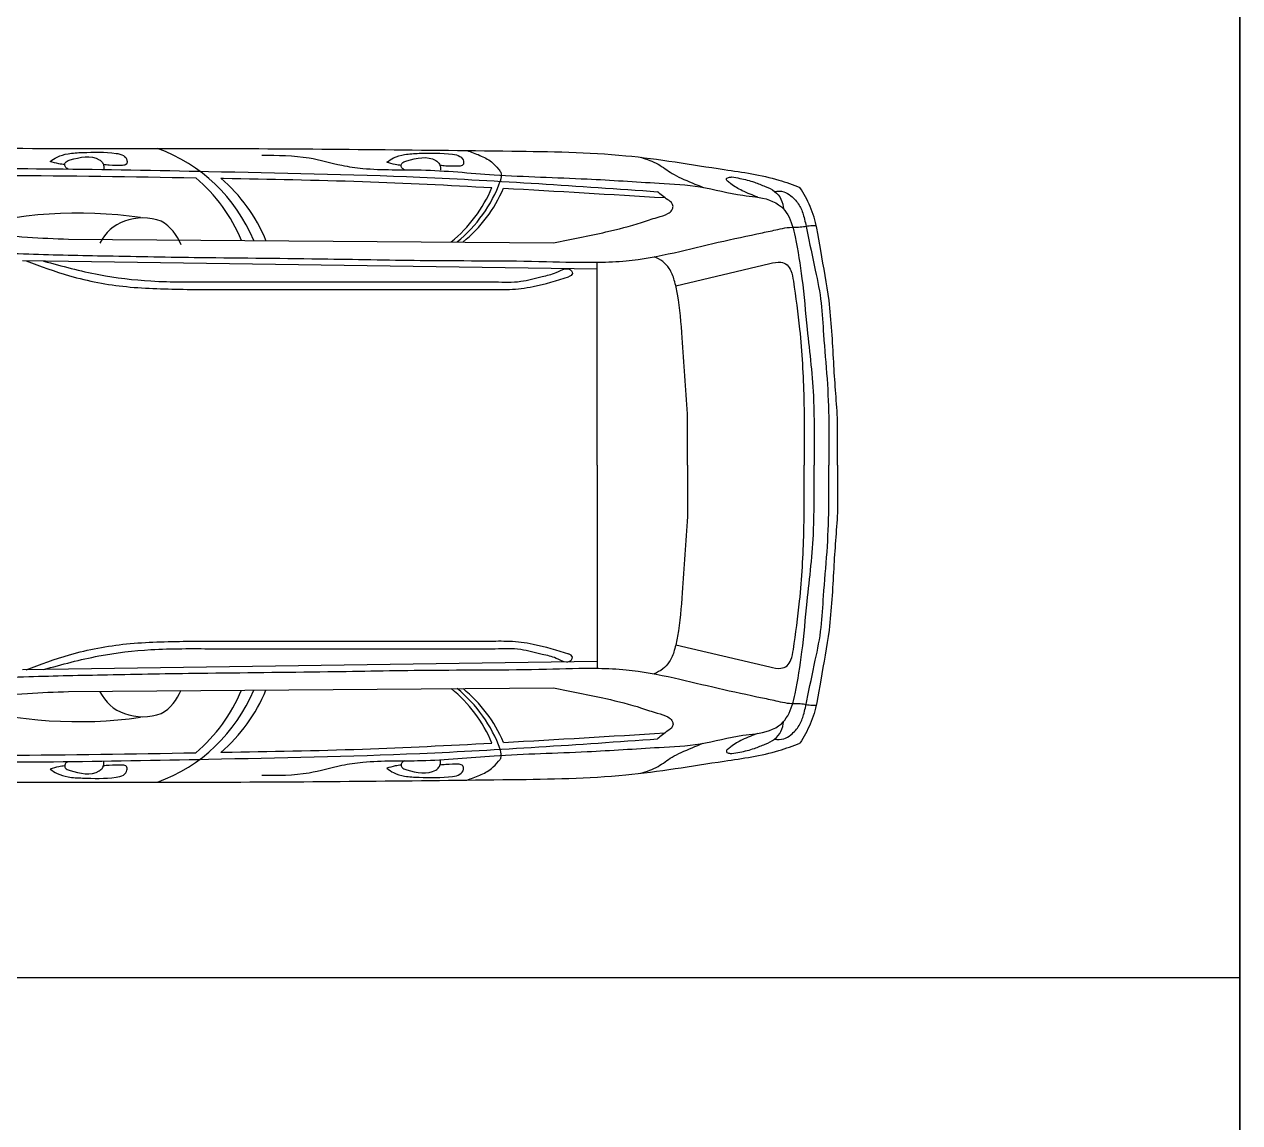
# Model space of a CAD drawing. Header units: millimetres. Extents: x 2646 to 50990, y 12226 to 40347.
# Drawn here: x 47417 to 50990, y 24234 to 27462 of the extents above; entities that cross this region are included whole.
import ezdxf

# ---------------------------------------------------------------- set-up
doc = ezdxf.new("R2010")
doc.units = ezdxf.units.MM
doc.layers.add('www.cad-blocks.net', color=7, linetype='Continuous')

# ---------------------------------------------------------------- blocks, each defined once
blk = doc.blocks.new('A$C60F851DE')
for p, q in [((2.261, 1.7512), (0.8352, 1.7407)), ((0.7065, 1.6626), (2.3959, 1.6874)), ((0.7065, 1.0864), (0.7065, 1.6831)), ((0.4756, 1.6142), (0.199, 1.679)), ((1.837, 1.6256), (1.0062, 1.6256)), ((1.9125, 1.6035), (1.0287, 1.6035)), ((0, 1.0864), (0, 1.2257)), ((0.0691, 1.2154), (0.0691, 1.0864)), ((0.4411, 1.0864), (0.4411, 1.2372)), ((0.0253, 1.2125), (0.0253, 1.0864)), ((0.0978, 1.2056), (0.0978, 1.0864)), ((0, 1.0864), (0, 0.947)), ((0.0253, 0.9602), (0.0253, 1.0864)), ((0.0691, 0.9573), (0.0691, 1.0864)), ((0.0978, 0.9671), (0.0978, 1.0864)), ((0.4411, 1.0864), (0.4411, 0.9355)), ((0.7065, 1.0864), (0.7065, 0.4896)), ((0.4756, 0.5585), (0.199, 0.4937)), ((1.837, 0.5472), (1.0062, 0.5472)), ((1.9125, 0.5692), (1.0287, 0.5692)), ((0.7065, 0.5101), (2.3959, 0.4853)), ((2.261, 0.4215), (0.8352, 0.432))]:
    blk.add_line(p, q)
for centre, radius, start, end in [((2.164, 1.5621), 0.4843, 109.8487, 157.5242), ((2.128, 1.5621), 0.4843, 130.5491, 157.5242), ((2.1999, 1.5621), 0.4843, 130.3068, 157.5242), ((1.3621, 2.0625), 0.4128, 203.0588, 230.7676), ((1.3795, 2.0625), 0.4128, 200.0378, 230.7676), ((1.3968, 2.0625), 0.4128, 202.7765, 230.7676), ((2.0422, 1.6632), 0.1623, 70.5155, 109.4845), ((2.2322, 0.55), 1.2899, 74.2184, 98.1635), ((2.0609, 1.6964), 0.1403, 121.2997, 158.8623), ((2.0537, 1.6958), 0.1277, 26.0486, 70.5155), ((1.3621, 0.1102), 0.4128, 129.2324, 156.9412), ((1.3795, 0.1102), 0.4128, 129.2324, 159.9622), ((1.3968, 0.1102), 0.4128, 129.2324, 157.2235), ((2.0609, 0.4886), 0.1403, 201.1377, 238.7003), ((2.0537, 0.4891), 0.1277, 289.4845, 333.9514), ((2.128, 0.6106), 0.4843, 202.4758, 229.4509), ((2.164, 0.6106), 0.4843, 202.4758, 250.1513), ((2.1999, 0.6106), 0.4843, 202.4758, 229.6932), ((2.2322, 1.635), 1.2899, 261.8365, 285.7816), ((2.0422, 0.5217), 0.1623, 250.5155, 289.4845)]:
    blk.add_arc(centre, radius, start, end)
for points, knots in [([(2.822, 2.0179), (2.6109, 2.0196), (2.3024, 2.0166), (1.7106, 2.019), (1.1299, 2.0121), (0.636, 2.0061), (0.3762, 1.9609), (0.2029, 1.9373), (0.1312, 1.9108), (0.1105, 1.9032)], [0.0986186, 0.0986186, 0.0986186, 0.0986186, 0.1722401, 0.2845904, 0.4554356, 0.5228586, 0.5816435, 0.614478, 0.6277141, 0.6277141, 0.6277141, 0.6277141]), ([(2.8579, 1.9527), (2.8084, 1.954), (2.6241, 1.9584), (2.2879, 1.9593), (1.7941, 1.9487), (1.2017, 1.9377), (0.7621, 1.9069), (0.5292, 1.8905)], [0.100205, 0.100205, 0.100205, 0.100205, 0.24841, 0.652007, 1.106107, 1.72636, 2.424739, 2.424739, 2.424739, 2.424739]), ([(1.8132, 1.93), (1.8107, 1.93), (1.6717, 1.9275), (1.406, 1.923), (1.143, 1.9097), (1.0163, 1.9027)], [1.1382315, 1.1382315, 1.1382315, 1.1382315, 1.1457256, 1.5539883, 1.9336642, 1.9336642, 1.9336642, 1.9336642]), ([(2.8847, 1.9352), (2.7383, 1.937), (2.4057, 1.9404), (2.073, 1.9347), (1.8867, 1.9314)], [0.0692914, 0.0692914, 0.0692914, 0.0692914, 0.5072459, 1.0648991, 1.0648991, 1.0648991, 1.0648991]), ([(3.1179, 1.9381), (3.1183, 1.938), (3.1209, 1.937), (3.1263, 1.9321), (3.1121, 1.917), (3.0797, 1.9058), (3.0274, 1.8928), (2.9324, 1.8758), (2.8124, 1.843), (2.6861, 1.8022), (2.5866, 1.7841), (2.4927, 1.7673), (2.3851, 1.7557), (2.3012, 1.7527), (2.261, 1.7512)], [0.0768761, 0.0768761, 0.0768761, 0.0768761, 0.0781832, 0.0851135, 0.0939014, 0.1280431, 0.1945208, 0.2510977, 0.4182102, 0.5656124, 0.6479177, 0.7203087, 0.8512205, 0.9714398, 0.9714398, 0.9714398, 0.9714398]), ([(3.1179, 0.2346), (3.1183, 0.2347), (3.1209, 0.2357), (3.1263, 0.2406), (3.1121, 0.2557), (3.0797, 0.2669), (3.0274, 0.2799), (2.9324, 0.2969), (2.8124, 0.3297), (2.6861, 0.3705), (2.5866, 0.3886), (2.4927, 0.4054), (2.3851, 0.417), (2.3012, 0.42), (2.261, 0.4215)], [0.0768761, 0.0768761, 0.0768761, 0.0768761, 0.0781832, 0.0851135, 0.0939014, 0.1280431, 0.1945208, 0.2510977, 0.4182102, 0.5656124, 0.6479177, 0.7203087, 0.8512205, 0.9714398, 0.9714398, 0.9714398, 0.9714398]), ([(2.8215, 0.1538), (2.6699, 0.1526), (2.3319, 0.1562), (1.7106, 0.1537), (1.1299, 0.1607), (0.636, 0.1666), (0.3762, 0.2118), (0.2029, 0.2354), (0.1312, 0.2619), (0.1105, 0.2695)], [0.0808297, 0.0808297, 0.0808297, 0.0808297, 0.1722401, 0.2845904, 0.4554356, 0.5228586, 0.5816435, 0.614478, 0.6277141, 0.6277141, 0.6277141, 0.6277141]), ([(2.8579, 0.2201), (2.8084, 0.2188), (2.6241, 0.2143), (2.2879, 0.2134), (1.7941, 0.224), (1.2017, 0.235), (0.7621, 0.2659), (0.5292, 0.2822)], [0.100205, 0.100205, 0.100205, 0.100205, 0.24841, 0.652007, 1.106107, 1.72636, 2.424739, 2.424739, 2.424739, 2.424739]), ([(1.8132, 0.2427), (1.8107, 0.2427), (1.6717, 0.2452), (1.406, 0.2497), (1.143, 0.263), (1.0163, 0.27)], [1.1382315, 1.1382315, 1.1382315, 1.1382315, 1.1457256, 1.5539883, 1.9336642, 1.9336642, 1.9336642, 1.9336642]), ([(2.8847, 0.2375), (2.7383, 0.2358), (2.4057, 0.2323), (2.073, 0.238), (1.8867, 0.2413)], [0.0692914, 0.0692914, 0.0692914, 0.0692914, 0.5072459, 1.0648991, 1.0648991, 1.0648991, 1.0648991])]:
    blk.add_open_spline(points, degree=3, knots=knots)
for points in [[(1.0901, 2.0116), (1.0519, 1.9974), (1.0177, 1.9779), (0.9969, 1.9565), (0.9902, 1.9478), (0.9917, 1.9211)], [(1.3255, 1.977), (1.3051, 1.9898), (1.273, 1.9998), (1.2302, 2.0033), (1.1318, 2.0009), (1.11, 1.9943), (1.0997, 1.9798), (1.1014, 1.9695), (1.1124, 1.9653)], [(2.3148, 1.9794), (2.2944, 1.9922), (2.2623, 2.0022), (2.2195, 2.0057), (2.1211, 2.0032), (2.0994, 1.9967), (2.089, 1.9822), (2.0907, 1.9718), (2.1018, 1.9677)], [(1.6928, 1.9976), (1.5535, 1.9899), (1.4575, 1.9682), (1.3955, 1.959), (1.2237, 1.9543), (1.01, 1.9404), (0.7366, 1.928), (0.5245, 1.9156), (0.4037, 1.9048), (0.2783, 1.88), (0.2411, 1.8754), (0.1653, 1.846), (0.1467, 1.8228), (0.125, 1.7578), (0.1048, 1.6351), (0.0893, 1.4866), (0.0706, 1.2772), (0.0691, 1.2154)], [(0.5784, 1.9916), (0.5276, 1.9713), (0.4866, 1.9444), (0.4596, 1.9304), (0.3949, 1.9032)], [(1.1124, 1.9653), (1.1521, 1.966), (1.1687, 1.9677)], [(1.2727, 1.9549), (1.2806, 1.9608), (1.2827, 1.9695), (1.2782, 1.9764), (1.2664, 1.9815), (1.1811, 1.9822), (1.1718, 1.9739), (1.1677, 1.9632), (1.1678, 1.9535)], [(1.2828, 1.9676), (1.3003, 1.9701), (1.3255, 1.977)], [(2.1018, 1.9677), (2.1415, 1.9684), (2.158, 1.9701)], [(2.2621, 1.9573), (2.2699, 1.9632), (2.272, 1.9718), (2.2675, 1.9787), (2.2558, 1.9839), (2.1705, 1.9846), (2.1612, 1.9763), (2.157, 1.9656), (2.1572, 1.9559)], [(2.2722, 1.97), (2.2896, 1.9725), (2.3148, 1.9794)], [(0.3108, 1.9339), (0.2871, 1.9297), (0.2444, 1.9184), (0.2126, 1.9059), (0.185, 1.8913), (0.1666, 1.8687), (0.158, 1.8386)], [(0.2342, 1.8743), (0.257, 1.8833), (0.2808, 1.8936), (0.2969, 1.9025), (0.3138, 1.914), (0.3233, 1.9213), (0.3267, 1.9251), (0.3268, 1.9274), (0.3251, 1.9304), (0.3203, 1.9324), (0.3108, 1.9339)], [(0, 1.2257), (0.0115, 1.3897), (0.0252, 1.5709), (0.0493, 1.7176), (0.0803, 1.8471), (0.1105, 1.9032)], [(0.1852, 1.8914), (0.1583, 1.8904), (0.1373, 1.8783), (0.113, 1.8511), (0.1, 1.8197), (0.0904, 1.7783), (0.0654, 1.6594), (0.0482, 1.5632), (0.0413, 1.4704), (0.031, 1.3407), (0.0253, 1.2125)], [(3.2645, 1.8442), (3.2447, 1.8555), (3.2165, 1.8616), (3.1527, 1.8644), (3.0857, 1.8539), (2.9345, 1.8173), (2.7969, 1.7833), (2.686, 1.7515), (2.5922, 1.7283), (2.5643, 1.7229), (2.5022, 1.7143), (2.3779, 1.7074), (2.1467, 1.7019), (1.8743, 1.6973), (1.4987, 1.6929), (1.2088, 1.6886), (0.8558, 1.6853), (0.7028, 1.6831), (0.6214, 1.6875), (0.4804, 1.7113), (0.3508, 1.7417), (0.2206, 1.7699), (0.1761, 1.7796), (0.1479, 1.7851), (0.1198, 1.7865), (0.1005, 1.7879), (0.084, 1.7906), (0.0626, 1.7912)], [(0.8353, 1.7407), (0.6808, 1.7722), (0.5765, 1.7999), (0.53, 1.8149), (0.4986, 1.8262), (0.4873, 1.8363), (0.4839, 1.8446), (0.4859, 1.855), (0.4994, 1.8669), (0.5292, 1.8905)], [(0.199, 1.679), (0.1667, 1.6831), (0.1486, 1.6756), (0.1371, 1.6585), (0.13, 1.6275), (0.1115, 1.486), (0.0992, 1.2825), (0.0978, 1.2056)], [(0.4411, 1.2372), (0.4569, 1.4609), (0.4703, 1.589), (0.48, 1.6304), (0.4946, 1.6644), (0.5141, 1.6851), (0.539, 1.6993)], [(2.3341, 1.6865), (2.1715, 1.6468), (2.0184, 1.6282), (1.837, 1.6256)], [(2.3857, 1.6872), (2.2575, 1.6433), (2.0903, 1.6114), (1.9125, 1.6035)], [(1.0062, 1.6256), (0.9313, 1.6271), (0.8684, 1.6414), (0.8277, 1.6528), (0.797, 1.6639), (0.7818, 1.6577), (0.7796, 1.6503), (0.791, 1.6404)], [(1.0287, 1.6035), (0.9648, 1.6033), (0.895, 1.6118), (0.791, 1.6404)], [(0.199, 0.4937), (0.1667, 0.4896), (0.1486, 0.4971), (0.1371, 0.5142), (0.13, 0.5452), (0.1115, 0.6867), (0.0992, 0.8902), (0.0978, 0.9671)], [(0, 0.947), (0.0115, 0.783), (0.0252, 0.6018), (0.0493, 0.4551), (0.0803, 0.3256), (0.1105, 0.2695)], [(0.1852, 0.2813), (0.1583, 0.2823), (0.1373, 0.2944), (0.113, 0.3216), (0.1, 0.353), (0.0904, 0.3944), (0.0654, 0.5133), (0.0482, 0.6095), (0.0413, 0.7023), (0.031, 0.832), (0.0253, 0.9602)], [(1.6928, 0.1751), (1.5535, 0.1828), (1.4575, 0.2045), (1.3955, 0.2137), (1.2237, 0.2184), (1.01, 0.2323), (0.7366, 0.2447), (0.5245, 0.2571), (0.4037, 0.2679), (0.2783, 0.2927), (0.2411, 0.2973), (0.1653, 0.3267), (0.1467, 0.3499), (0.125, 0.4149), (0.1048, 0.5376), (0.0893, 0.6861), (0.0706, 0.8955), (0.0691, 0.9573)], [(0.4411, 0.9355), (0.4569, 0.7118), (0.4703, 0.5837), (0.48, 0.5423), (0.4946, 0.5083), (0.5141, 0.4876), (0.539, 0.4734)], [(1.0062, 0.5472), (0.9313, 0.5456), (0.8684, 0.5313), (0.8277, 0.5199), (0.797, 0.5088), (0.7818, 0.515), (0.7796, 0.5224), (0.791, 0.5323)], [(1.0287, 0.5692), (0.9648, 0.5694), (0.895, 0.5609), (0.791, 0.5323)], [(2.3341, 0.4862), (2.1715, 0.5259), (2.0184, 0.5445), (1.837, 0.5472)], [(2.3857, 0.4855), (2.2575, 0.5295), (2.0903, 0.5613), (1.9125, 0.5692)], [(3.2645, 0.3286), (3.2447, 0.3172), (3.2165, 0.3111), (3.1527, 0.3083), (3.0857, 0.3189), (2.9345, 0.3554), (2.7969, 0.3894), (2.686, 0.4212), (2.5922, 0.4444), (2.5643, 0.4498), (2.5022, 0.4584), (2.3779, 0.4653), (2.1467, 0.4708), (1.8743, 0.4754), (1.4987, 0.4798), (1.2088, 0.4842), (0.8558, 0.4874), (0.7028, 0.4896), (0.6214, 0.4853), (0.4804, 0.4614), (0.3508, 0.431), (0.2206, 0.4028), (0.1761, 0.3931), (0.1479, 0.3876), (0.1198, 0.3862), (0.1005, 0.3848), (0.084, 0.3821), (0.0626, 0.3816)], [(0.8353, 0.432), (0.6808, 0.4005), (0.5765, 0.3728), (0.53, 0.3578), (0.4986, 0.3465), (0.4873, 0.3364), (0.4839, 0.3281), (0.4859, 0.3177), (0.4994, 0.3058), (0.5292, 0.2822)], [(0.3108, 0.2388), (0.2871, 0.243), (0.2444, 0.2543), (0.2126, 0.2668), (0.185, 0.2814), (0.1666, 0.304), (0.158, 0.3341)], [(0.2342, 0.2984), (0.257, 0.2894), (0.2808, 0.2792), (0.2969, 0.2702), (0.3138, 0.2587), (0.3233, 0.2514), (0.3267, 0.2477), (0.3268, 0.2453), (0.3251, 0.2423), (0.3203, 0.2403), (0.3108, 0.2388)], [(0.5784, 0.1811), (0.5276, 0.2014), (0.4866, 0.2283), (0.4596, 0.2423), (0.3949, 0.2695)], [(1.0901, 0.1611), (1.0519, 0.1753), (1.0177, 0.1948), (0.9969, 0.2162), (0.9902, 0.225), (0.9917, 0.2516)], [(1.2727, 0.2178), (1.2806, 0.2119), (1.2827, 0.2033), (1.2782, 0.1964), (1.2664, 0.1912), (1.1811, 0.1905), (1.1718, 0.1988), (1.1677, 0.2095), (1.1678, 0.2192)], [(2.2621, 0.2154), (2.2699, 0.2095), (2.272, 0.2009), (2.2675, 0.194), (2.2558, 0.1888), (2.1705, 0.1881), (2.1612, 0.1964), (2.157, 0.2071), (2.1572, 0.2168)], [(1.3255, 0.1957), (1.3051, 0.1829), (1.273, 0.1729), (1.2302, 0.1694), (1.1318, 0.1719), (1.11, 0.1784), (1.0997, 0.1929), (1.1014, 0.2033), (1.1124, 0.2074)], [(1.1124, 0.2074), (1.1521, 0.2067), (1.1687, 0.205)], [(1.2828, 0.2051), (1.3003, 0.2026), (1.3255, 0.1957)], [(2.3148, 0.1933), (2.2944, 0.1805), (2.2623, 0.1705), (2.2195, 0.167), (2.1211, 0.1695), (2.0994, 0.176), (2.089, 0.1905), (2.0907, 0.2009), (2.1018, 0.205)], [(2.1018, 0.205), (2.1415, 0.2043), (2.158, 0.2026)], [(2.2722, 0.2027), (2.2896, 0.2002), (2.3148, 0.1933)]]:
    blk.add_spline(points, degree=3)
for points in [[(0.9823, 1.9009), (0.8242, 1.8921), (0.6662, 1.8826), (0.5081, 1.8731)], [(0.9823, 0.2718), (0.8242, 0.2806), (0.6662, 0.2901), (0.5081, 0.2996)]]:
    blk.add_open_spline(points, degree=3)
blk = doc.blocks.new('FORMAT')
at = {"layer": 'www.cad-blocks.net', "color": 155, "true_color": 0x546d8e}
for p, q in [((50990.4, 12226.1), (50990.4, 40347.4)), ((5773, 24660.4), (50990.4, 24660.4))]:
    blk.add_line(p, q, dxfattribs=at)
blk.add_lwpolyline([(50990.4, 12613.8), (5773, 12613.8), (5773, 39718.7), (50990.4, 39718.7)], close=True, dxfattribs=at)

msp = doc.modelspace()

# ---------------------------------------------------------------- block references
at = {"xscale": 1000, "yscale": 1000, "zscale": 1000, "rotation": 180}
msp.add_blockref('A$C60F851DE', (49808.3, 27252.6), dxfattribs=at)
at = {"layer": 'www.cad-blocks.net'}
msp.add_blockref('FORMAT', (0, 0), dxfattribs=at)

doc.saveas('drawing.dxf')
